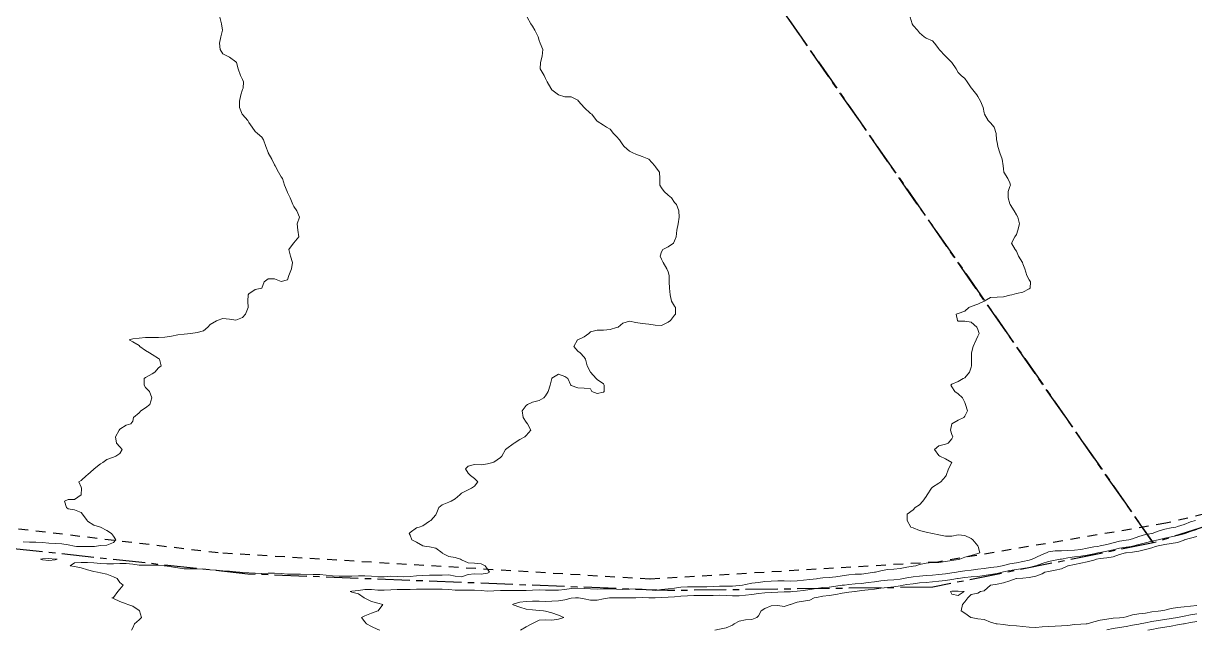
# Model space of a CAD drawing. Header units: centimetres. Extents: x 0 to 642158, y -847 to 649707.
# Drawn here: x 616672.3 to 616763.1, y 619836.8 to 619883.8 of the extents above; entities that cross this region are included whole.
import ezdxf

# ---------------------------------------------------------------- set-up
doc = ezdxf.new("R2010")
doc.units = ezdxf.units.CM
doc.header["$MEASUREMENT"] = 0
doc.linetypes.add('CENTERX2', pattern=[4, 2.5, -0.5, 0.5, -0.5])
doc.linetypes.add('JIS_02_0.7', pattern=[1.35, 0.75, -0.6])
doc.layers.add('SPW_parcellaire cadastral', color=7, linetype='CENTERX2', lineweight=25, true_color=0xff0542)
doc.layers.add('WAL_parcellaire agricole', color=7, linetype='JIS_02_0.7', lineweight=25)
doc.layers.add('WAL_topographie 0.5', color=253, linetype='Continuous', lineweight=20)

msp = doc.modelspace()

# ---------------------------------------------------------------- linework, layer by layer
at = {"layer": 'SPW_parcellaire cadastral'}
for points in [[(616794.384, 619854.499), (616759.852, 619843.513), (616701.911, 619926.767), (616723.426, 619939.929), (616794.384, 619854.499)], [(616623.295, 619879.226), (616701.911, 619926.767), (616759.852, 619843.513), (616742.762, 619840.084), (616722.215, 619839.821), (616689.668, 619841.104), (616638.833, 619846.604), (616623.295, 619879.226)]]:
    msp.add_lwpolyline(points, dxfattribs=at)
at = {"layer": 'WAL_parcellaire agricole'}
msp.add_lwpolyline([(616872.99, 619891.386), (616829.993, 619869.882), (616799.495, 619856.378), (616776.996, 619848.876), (616760.83, 619845.041), (616743.164, 619842.039), (616720.831, 619840.703), (616687.385, 619842.743), (616662.664, 619845.696), (616649.998, 619847.736), (616646.705, 619847.078), (616643.831, 619847.527), (616567.653, 619947.684), (616545.483, 619980.848), (616593.478, 620018.353), (616651.472, 620062.359)], dxfattribs=at)
at = {"layer": 'WAL_topographie 0.5'}
for points in [[(616687.5, 619884.25), (616687.637, 619883.75), (616687.702, 619883.25), (616687.589, 619882.75), (616687.486, 619882.25), (616687.523, 619881.75), (616687.75, 619881.409), (616688.1, 619881.25), (616688.25, 619881.167), (616688.75, 619880.8), (616688.786, 619880.75), (616688.933, 619880.25), (616689.115, 619879.75), (616689.25, 619879.432), (616689.341, 619879.25), (616689.313, 619878.75), (616689.25, 619878.659), (616689.128, 619878.25), (616689.02, 619877.75), (616689.021, 619877.25), (616689.232, 619876.75), (616689.25, 619876.721), (616689.684, 619876.25), (616689.75, 619876.094), (616690, 619875.75), (616690.25, 619875.406), (616690.417, 619875.25), (616690.75, 619874.956), (616690.88, 619874.75), (616691.083, 619874.25), (616691.25, 619873.783), (616691.264, 619873.75), (616691.537, 619873.25), (616691.75, 619872.815), (616691.782, 619872.75), (616692.048, 619872.25), (616692.25, 619871.9), (616692.355, 619871.75), (616692.523, 619871.25), (616692.721, 619870.75), (616692.75, 619870.687), (616692.95, 619870.25), (616693.153, 619869.75), (616693.25, 619869.6), (616693.476, 619869.25), (616693.685, 619868.75), (616693.511, 619868.25), (616693.546, 619867.75), (616693.619, 619867.25), (616693.25, 619866.783), (616693.225, 619866.75), (616692.861, 619866.25), (616692.977, 619865.75), (616693.125, 619865.25), (616693.06, 619864.75), (616692.85, 619864.25), (616692.75, 619863.917), (616692.25, 619863.781), (616691.75, 619863.979), (616691.25, 619863.987), (616690.95, 619863.75), (616690.75, 619863.25), (616690.75, 619863.25), (616690.25, 619863.146), (616689.75, 619862.83), (616689.699, 619862.75), (616689.663, 619862.25), (616689.697, 619861.75), (616689.486, 619861.25), (616689.25, 619860.976), (616688.75, 619860.783), (616688.25, 619860.865), (616687.75, 619860.91), (616687.306, 619860.75), (616687.25, 619860.73), (616686.75, 619860.446), (616686.57, 619860.25), (616686.25, 619859.964), (616685.75, 619859.818), (616685.25, 619859.75), (616685.25, 619859.75), (616684.75, 619859.703), (616684.25, 619859.631), (616683.75, 619859.533), (616683.25, 619859.47), (616682.75, 619859.433), (616682.25, 619859.448), (616681.75, 619859.442), (616681.25, 619859.375), (616680.75, 619859.331), (616680.481, 619859.25), (616680.75, 619859.11), (616681.25, 619858.821), (616681.292, 619858.75), (616681.75, 619858.417), (616682.055, 619858.25), (616682.25, 619858.125), (616682.75, 619857.804), (616682.818, 619857.75), (616682.95, 619857.25), (616682.75, 619857.083), (616682.464, 619856.75), (616682.25, 619856.614), (616681.75, 619856.333), (616681.636, 619856.25), (616681.629, 619855.75), (616681.75, 619855.566), (616682.05, 619855.25), (616682.232, 619854.75), (616682.083, 619854.25), (616681.75, 619853.987), (616681.39, 619853.75), (616681.25, 619853.604), (616680.825, 619853.25), (616680.75, 619852.95), (616680.607, 619852.75), (616680.25, 619852.641), (616679.75, 619852.344), (616679.702, 619852.25), (616679.422, 619851.75), (616679.5, 619851.25), (616679.75, 619850.956), (616679.934, 619850.75), (616679.75, 619850.458), (616679.438, 619850.25), (616679.25, 619850.171), (616678.75, 619849.972), (616678.442, 619849.75), (616678.25, 619849.654), (616677.773, 619849.25), (616677.75, 619849.236), (616677.25, 619848.792), (616677.171, 619848.75), (616676.75, 619848.35), (616676.583, 619848.25), (616676.75, 619847.85), (616676.77, 619847.75), (616676.75, 619847.25), (616676.75, 619847.25), (616676.25, 619846.875), (616675.75, 619846.875), (616675.458, 619846.75), (616675.62, 619846.25), (616675.75, 619846.158), (616676.25, 619846.083), (616676.75, 619845.871), (616676.847, 619845.75), (616677.215, 619845.25), (616677.25, 619845.215), (616677.75, 619844.901), (616678.25, 619844.75), (616678.25, 619844.75), (616678.75, 619844.493), (616679.104, 619844.25), (616679.25, 619844.044), (616679.435, 619843.75), (616679.25, 619843.55), (616678.75, 619843.331), (616678.25, 619843.328), (616677.8, 619843.25), (616677.75, 619843.248), (616677.25, 619843.232), (616676.75, 619843.234), (616676.406, 619843.25), (616676.25, 619843.267), (616675.75, 619843.376), (616675.25, 619843.451), (616674.75, 619843.474), (616674.25, 619843.505), (616673.75, 619843.558), (616673.25, 619843.574), (616672.75, 619843.572), (616672.25, 619843.595)], [(616711.324, 619884.25), (616711.613, 619883.75), (616711.75, 619883.573), (616711.917, 619883.25), (616712.17, 619882.75), (616712.25, 619882.464), (616712.344, 619882.25), (616712.536, 619881.75), (616712.5, 619881.25), (616712.361, 619880.75), (616712.333, 619880.25), (616712.643, 619879.75), (616712.75, 619879.5), (616712.886, 619879.25), (616713.156, 619878.75), (616713.25, 619878.625), (616713.75, 619878.25), (616713.75, 619878.25), (616714.25, 619878.083), (616714.75, 619878.096), (616715.25, 619877.841), (616715.309, 619877.75), (616715.75, 619877.25), (616715.75, 619877.25), (616716.25, 619876.798), (616716.333, 619876.75), (616716.708, 619876.25), (616716.75, 619876.204), (616717.25, 619875.9), (616717.481, 619875.75), (616717.75, 619875.591), (616718.009, 619875.25), (616718.25, 619875.009), (616718.477, 619874.75), (616718.75, 619874.375), (616718.85, 619874.25), (616719.25, 619873.875), (616719.516, 619873.75), (616719.75, 619873.65), (616720.25, 619873.464), (616720.75, 619873.25), (616720.75, 619873.25), (616721.221, 619872.75), (616721.25, 619872.694), (616721.583, 619872.25), (616721.625, 619871.75), (616721.622, 619871.25), (616721.75, 619871.023), (616721.938, 619870.75), (616722.25, 619870.464), (616722.518, 619870.25), (616722.75, 619869.908), (616722.9, 619869.75), (616723.089, 619869.25), (616723.109, 619868.75), (616723.028, 619868.25), (616722.923, 619867.75), (616722.879, 619867.25), (616722.75, 619866.917), (616722.67, 619866.75), (616722.25, 619866.466), (616721.85, 619866.25), (616721.75, 619866.068), (616721.633, 619865.75), (616721.75, 619865.5), (616721.875, 619865.25), (616722.161, 619864.75), (616722.25, 619864.522), (616722.333, 619864.25), (616722.342, 619863.75), (616722.372, 619863.25), (616722.409, 619862.75), (616722.508, 619862.25), (616722.75, 619861.855), (616722.817, 619861.75), (616722.821, 619861.25), (616722.75, 619861.159), (616722.429, 619860.75), (616722.25, 619860.615), (616721.75, 619860.375), (616721.25, 619860.383), (616720.75, 619860.481), (616720.25, 619860.523), (616719.75, 619860.607), (616719.25, 619860.703), (616718.75, 619860.55), (616718.375, 619860.25), (616718.25, 619860.205), (616717.75, 619860.06), (616717.25, 619859.997), (616716.75, 619860.011), (616716.25, 619859.875), (616716.096, 619859.75), (616715.75, 619859.5), (616715.25, 619859.259), (616715.227, 619859.25), (616714.946, 619858.75), (616715.25, 619858.381), (616715.427, 619858.25), (616715.75, 619857.906), (616715.85, 619857.75), (616715.991, 619857.25), (616716.25, 619856.75), (616716.25, 619856.75), (616716.666, 619856.25), (616716.75, 619856.194), (616717.25, 619855.857), (616717.298, 619855.75), (616717.293, 619855.25), (616717.25, 619855.196), (616716.75, 619855.109), (616716.341, 619855.25), (616716.25, 619855.45), (616715.75, 619855.519), (616715.25, 619855.528), (616714.75, 619855.724), (616714.717, 619855.75), (616714.472, 619856.25), (616714.25, 619856.404), (616713.75, 619856.607), (616713.25, 619856.286), (616713.229, 619856.25), (616713.12, 619855.75), (616712.947, 619855.25), (616712.75, 619854.924), (616712.617, 619854.75), (616712.25, 619854.56), (616711.75, 619854.419), (616711.367, 619854.25), (616711.25, 619854.155), (616710.931, 619853.75), (616711.028, 619853.25), (616711.25, 619852.88), (616711.367, 619852.75), (616711.625, 619852.25), (616711.25, 619851.841), (616711.159, 619851.75), (616710.75, 619851.525), (616710.31, 619851.25), (616710.25, 619851.187), (616709.75, 619850.83), (616709.655, 619850.75), (616709.37, 619850.25), (616709.25, 619850.143), (616708.75, 619849.782), (616708.659, 619849.75), (616708.25, 619849.643), (616707.75, 619849.562), (616707.25, 619849.583), (616706.75, 619849.476), (616706.556, 619849.25), (616706.75, 619848.917), (616706.944, 619848.75), (616707.25, 619848.5), (616707.512, 619848.25), (616707.25, 619847.906), (616707.023, 619847.75), (616706.75, 619847.643), (616706.25, 619847.38), (616706.107, 619847.25), (616705.75, 619846.937), (616705.429, 619846.75), (616705.25, 619846.682), (616704.75, 619846.469), (616704.47, 619846.25), (616704.273, 619845.75), (616704.25, 619845.704), (616703.865, 619845.25), (616703.75, 619845.192), (616703.25, 619844.83), (616702.964, 619844.75), (616702.75, 619844.679), (616702.25, 619844.333), (616702.194, 619844.25), (616702.25, 619844.107), (616702.389, 619843.75), (616702.75, 619843.574), (616703.25, 619843.293), (616703.5, 619843.25), (616703.75, 619843.203), (616704.25, 619843.109), (616704.729, 619842.75), (616704.75, 619842.731), (616705.25, 619842.46), (616705.75, 619842.375), (616706.159, 619842.25), (616706.25, 619842.214), (616706.75, 619841.977), (616707.25, 619841.945), (616707.75, 619841.909), (616708.068, 619841.75), (616708.25, 619841.483), (616708.396, 619841.25), (616708.25, 619841.186), (616707.75, 619841.098), (616707.25, 619841.125), (616706.75, 619841.081), (616706.25, 619840.896), (616705.75, 619840.93), (616705.25, 619841.032), (616704.75, 619841.026), (616704.25, 619841.009), (616703.75, 619841.009), (616703.25, 619840.99), (616702.75, 619840.97), (616702.25, 619840.927), (616701.75, 619840.891), (616701.25, 619840.923), (616700.75, 619840.929), (616700.25, 619840.898), (616699.75, 619840.901), (616699.25, 619840.944), (616698.75, 619840.975), (616698.25, 619840.962), (616697.75, 619840.936), (616697.25, 619840.935), (616696.75, 619840.951), (616696.25, 619840.968), (616695.75, 619841.013), (616695.25, 619841.066), (616694.75, 619841.068), (616694.25, 619841.054), (616693.75, 619841.088), (616693.25, 619841.106), (616692.75, 619841.103), (616692.25, 619841.147), (616691.75, 619841.179), (616691.25, 619841.164), (616690.75, 619841.158), (616690.25, 619841.185), (616689.75, 619841.204), (616689.25, 619841.225), (616689.048, 619841.25), (616688.75, 619841.287), (616688.25, 619841.336), (616687.75, 619841.36), (616687.25, 619841.396), (616686.75, 619841.438), (616686.25, 619841.477), (616685.75, 619841.499), (616685.25, 619841.499), (616684.75, 619841.518), (616684.25, 619841.58), (616683.75, 619841.663), (616683.25, 619841.743), (616683.185, 619841.75), (616682.75, 619841.783), (616682.25, 619841.795), (616681.75, 619841.791), (616681.25, 619841.805), (616680.75, 619841.871), (616680.25, 619841.931), (616679.75, 619841.924), (616679.25, 619841.892), (616678.75, 619841.891), (616678.25, 619841.93), (616677.75, 619841.983), (616677.25, 619842.003), (616676.75, 619841.991), (616676.25, 619841.962), (616675.895, 619841.75), (616676.25, 619841.688), (616676.75, 619841.594), (616677.25, 619841.445), (616677.75, 619841.308), (616678.019, 619841.25), (616678.25, 619841.212), (616678.75, 619841.088), (616679.25, 619840.898), (616679.539, 619840.75), (616679.75, 619840.453), (616680.005, 619840.25), (616679.75, 619839.942), (616679.587, 619839.75), (616679.25, 619839.294), (616679.125, 619839.25), (616679.25, 619839.219), (616679.75, 619838.98), (616680.25, 619838.8), (616680.381, 619838.75), (616680.75, 619838.617), (616681.25, 619838.275), (616681.28, 619838.25), (616681.421, 619837.75), (616681.25, 619837.566), (616680.897, 619837.25), (616680.75, 619836.938), (616680.662, 619836.75)], [(616741.019, 619884.25), (616741.164, 619883.75), (616741.25, 619883.618), (616741.583, 619883.25), (616741.75, 619883.044), (616742.107, 619882.75), (616742.25, 619882.645), (616742.75, 619882.417), (616742.9, 619882.25), (616743.25, 619881.812), (616743.276, 619881.75), (616743.75, 619881.25), (616743.75, 619881.25), (616744.25, 619880.75), (616744.25, 619880.75), (616744.575, 619880.25), (616744.75, 619879.981), (616744.964, 619879.75), (616745.25, 619879.515), (616745.446, 619879.25), (616745.75, 619878.783), (616745.783, 619878.75), (616746.175, 619878.25), (616746.25, 619878.125), (616746.475, 619877.75), (616746.67, 619877.25), (616746.75, 619876.85), (616746.778, 619876.75), (616747.058, 619876.25), (616747.25, 619876.078), (616747.521, 619875.75), (616747.683, 619875.25), (616747.709, 619874.75), (616747.75, 619874.562), (616747.806, 619874.25), (616747.974, 619873.75), (616748.157, 619873.25), (616748.23, 619872.75), (616748.25, 619872.5), (616748.271, 619872.25), (616748.596, 619871.75), (616748.75, 619871.417), (616748.796, 619871.25), (616748.75, 619871.139), (616748.62, 619870.75), (616748.618, 619870.25), (616748.75, 619869.796), (616748.769, 619869.75), (616749.067, 619869.25), (616749.25, 619868.945), (616749.356, 619868.75), (616749.48, 619868.25), (616749.359, 619867.75), (616749.25, 619867.432), (616749.132, 619867.25), (616748.875, 619866.75), (616749.159, 619866.25), (616749.25, 619866.125), (616749.426, 619865.75), (616749.719, 619865.25), (616749.75, 619865.15), (616749.917, 619864.75), (616750.05, 619864.25), (616750.25, 619863.917), (616750.355, 619863.75), (616750.311, 619863.25), (616750.25, 619863.202), (616749.75, 619862.939), (616749.25, 619862.845), (616748.906, 619862.75), (616748.75, 619862.721), (616748.25, 619862.594), (616747.75, 619862.569), (616747.25, 619862.529), (616746.75, 619862.25), (616746.75, 619862.25), (616746.25, 619862.012), (616745.75, 619861.831), (616745.574, 619861.75), (616745.25, 619861.482), (616744.75, 619861.295), (616744.594, 619861.25), (616744.675, 619860.75), (616744.75, 619860.706), (616745.25, 619860.708), (616745.75, 619860.631), (616746.194, 619860.25), (616746.25, 619860.068), (616746.371, 619859.75), (616746.25, 619859.544), (616746.141, 619859.25), (616745.898, 619858.75), (616745.774, 619858.25), (616745.761, 619857.75), (616745.771, 619857.25), (616745.75, 619857.15), (616745.629, 619856.75), (616745.25, 619856.319), (616745.132, 619856.25), (616744.75, 619856.033), (616744.25, 619855.81), (616744.167, 619855.75), (616744.25, 619855.625), (616744.475, 619855.25), (616744.75, 619855.078), (616745.068, 619854.75), (616745.25, 619854.397), (616745.311, 619854.25), (616745.455, 619853.75), (616745.25, 619853.329), (616745.167, 619853.25), (616744.75, 619853.029), (616744.25, 619852.75), (616744.25, 619852.75), (616744.139, 619852.25), (616744.25, 619851.917), (616744.318, 619851.75), (616744.25, 619851.583), (616743.95, 619851.25), (616743.75, 619851.159), (616743.25, 619851.041), (616742.9, 619850.75), (616743.25, 619850.283), (616743.313, 619850.25), (616743.75, 619850.044), (616744.25, 619849.75), (616744.25, 619849.75), (616744.25, 619849.75), (616744, 619849.25), (616743.796, 619848.75), (616743.75, 619848.659), (616743.404, 619848.25), (616743.25, 619848.159), (616742.75, 619847.845), (616742.673, 619847.75), (616742.328, 619847.25), (616742.25, 619847.118), (616742, 619846.75), (616741.75, 619846.481), (616741.417, 619846.25), (616741.25, 619846.083), (616740.788, 619845.75), (616740.778, 619845.25), (616741.058, 619844.75), (616741.25, 619844.676), (616741.75, 619844.488), (616742.25, 619844.355), (616742.75, 619844.25), (616742.75, 619844.25), (616743.25, 619844.138), (616743.75, 619844.039), (616744.25, 619844.05), (616744.75, 619844.143), (616745.25, 619844.08), (616745.75, 619843.85), (616745.882, 619843.75), (616746.25, 619843.287), (616746.282, 619843.25), (616746.411, 619842.75), (616746.25, 619842.693), (616745.75, 619842.55), (616745.25, 619842.421), (616744.868, 619842.25), (616744.75, 619842.235), (616744.25, 619842.156), (616743.75, 619842.068), (616743.25, 619842.006), (616742.75, 619842.01), (616742.25, 619841.955), (616741.75, 619841.839), (616741.444, 619841.75), (616741.25, 619841.729), (616740.75, 619841.648), (616740.25, 619841.538), (616739.75, 619841.472), (616739.25, 619841.446), (616738.75, 619841.359), (616738.329, 619841.25), (616738.25, 619841.24), (616737.75, 619841.169), (616737.25, 619841.106), (616736.75, 619841.084), (616736.25, 619841.045), (616735.75, 619840.971), (616735.25, 619840.895), (616734.75, 619840.836), (616734.25, 619840.8), (616733.844, 619840.75), (616733.75, 619840.744), (616733.25, 619840.687), (616732.75, 619840.622), (616732.25, 619840.578), (616731.75, 619840.563), (616731.25, 619840.567), (616730.75, 619840.569), (616730.25, 619840.557), (616729.75, 619840.523), (616729.25, 619840.463), (616728.75, 619840.39), (616728.25, 619840.306), (616728.01, 619840.25), (616727.75, 619840.211), (616727.25, 619840.162), (616726.75, 619840.159), (616726.25, 619840.156), (616725.75, 619840.138), (616725.25, 619840.123), (616724.75, 619840.115), (616724.25, 619840.107), (616723.75, 619840.112), (616723.25, 619840.086), (616722.75, 619840.014), (616722.25, 619839.967), (616721.75, 619839.898), (616721.25, 619839.832), (616720.75, 619839.878), (616720.25, 619839.938), (616719.75, 619839.948), (616719.25, 619839.927), (616718.75, 619839.91), (616718.25, 619839.923), (616717.75, 619839.951), (616717.25, 619839.952), (616716.75, 619839.944), (616716.25, 619839.955), (616715.75, 619839.983), (616715.25, 619840.011), (616714.75, 619839.991), (616714.25, 619839.92), (616713.75, 619839.869), (616713.25, 619839.861), (616712.75, 619839.868), (616712.25, 619839.883), (616711.75, 619839.862), (616711.25, 619839.826), (616710.75, 619839.834), (616710.25, 619839.839), (616709.75, 619839.824), (616709.25, 619839.819), (616708.75, 619839.794), (616708.25, 619839.767), (616707.75, 619839.819), (616707.25, 619839.863), (616706.75, 619839.846), (616706.25, 619839.846), (616705.75, 619839.865), (616705.25, 619839.897), (616704.75, 619839.933), (616704.25, 619839.946), (616703.75, 619839.94), (616703.25, 619839.934), (616702.75, 619839.93), (616702.25, 619839.917), (616701.75, 619839.904), (616701.25, 619839.898), (616700.75, 619839.891), (616700.25, 619839.866), (616699.75, 619839.857), (616699.25, 619839.904), (616698.75, 619839.91), (616698.25, 619839.822), (616697.75, 619839.769), (616697.609, 619839.75), (616697.75, 619839.701), (616698.25, 619839.57), (616698.706, 619839.25), (616698.75, 619839.224), (616699.25, 619838.98), (616699.75, 619838.839), (616700.13, 619838.75), (616699.786, 619838.25), (616699.75, 619838.242), (616699.25, 619838.063), (616698.75, 619837.862), (616698.491, 619837.75), (616698.75, 619837.409), (616698.867, 619837.25), (616699.25, 619837.029), (616699.75, 619836.82), (616699.909, 619836.75)], [(616763.147, 619845.25), (616762.75, 619845.148), (616762.25, 619844.957), (616761.75, 619844.795), (616761.602, 619844.75), (616761.25, 619844.693), (616760.75, 619844.577), (616760.25, 619844.425), (616759.772, 619844.25), (616759.75, 619844.246), (616759.25, 619844.167), (616758.75, 619844.02), (616758.25, 619843.827), (616757.961, 619843.75), (616757.75, 619843.721), (616757.25, 619843.65), (616756.75, 619843.519), (616756.25, 619843.393), (616755.75, 619843.297), (616755.553, 619843.25), (616755.25, 619843.208), (616754.75, 619843.119), (616754.25, 619843.018), (616753.75, 619842.951), (616753.25, 619842.923), (616752.75, 619842.91), (616752.25, 619842.914), (616751.75, 619842.835), (616751.574, 619842.75), (616751.25, 619842.627), (616750.75, 619842.385), (616750.465, 619842.25), (616750.25, 619842.183), (616749.75, 619842.067), (616749.25, 619841.981), (616748.75, 619841.898), (616748.25, 619841.777), (616748.153, 619841.75), (616747.75, 619841.672), (616747.25, 619841.602), (616746.75, 619841.546), (616746.25, 619841.478), (616745.75, 619841.418), (616745.25, 619841.363), (616744.75, 619841.276), (616744.616, 619841.25), (616744.25, 619841.198), (616743.75, 619841.125), (616743.25, 619841.063), (616742.75, 619841.027), (616742.25, 619840.989), (616741.75, 619840.944), (616741.25, 619840.889), (616740.75, 619840.802), (616740.494, 619840.75), (616740.25, 619840.712), (616739.75, 619840.669), (616739.25, 619840.639), (616738.75, 619840.583), (616738.25, 619840.51), (616737.75, 619840.441), (616737.25, 619840.384), (616736.75, 619840.335), (616736.25, 619840.288), (616735.917, 619840.25), (616735.75, 619840.233), (616735.25, 619840.165), (616734.75, 619840.099), (616734.25, 619840.054), (616733.75, 619839.997), (616733.25, 619839.906), (616732.75, 619839.829), (616732.25, 619839.784), (616731.86, 619839.75), (616731.75, 619839.739), (616731.25, 619839.719), (616730.75, 619839.703), (616730.25, 619839.663), (616729.75, 619839.646), (616729.25, 619839.606), (616728.75, 619839.522), (616728.25, 619839.459), (616727.75, 619839.426), (616727.25, 619839.421), (616726.75, 619839.447), (616726.25, 619839.456), (616725.75, 619839.446), (616725.25, 619839.446), (616724.75, 619839.449), (616724.25, 619839.439), (616723.75, 619839.423), (616723.25, 619839.393), (616722.75, 619839.346), (616722.25, 619839.321), (616721.75, 619839.288), (616721.25, 619839.251), (616720.75, 619839.27), (616720.25, 619839.291), (616719.75, 619839.27), (616719.25, 619839.259), (616718.75, 619839.266), (616718.25, 619839.266), (616717.75, 619839.252), (616717.718, 619839.25), (616717.25, 619839.173), (616716.75, 619839.084), (616716.25, 619839.089), (616715.75, 619839.179), (616715.318, 619839.25), (616715.25, 619839.255), (616715.071, 619839.25), (616714.75, 619839.229), (616714.25, 619839.107), (616713.75, 619839.022), (616713.25, 619838.993), (616712.75, 619838.981), (616712.25, 619838.992), (616711.75, 619838.999), (616711.25, 619838.972), (616710.75, 619838.916), (616710.25, 619838.773), (616710.189, 619838.75), (616710.25, 619838.729), (616710.75, 619838.537), (616711.25, 619838.385), (616711.75, 619838.326), (616712.25, 619838.277), (616712.607, 619838.25), (616712.75, 619838.227), (616713.25, 619838.093), (616713.75, 619837.922), (616714.179, 619837.75), (616713.75, 619837.6), (616713.25, 619837.526), (616712.75, 619837.553), (616712.25, 619837.532), (616711.75, 619837.278), (616711.687, 619837.25), (616711.25, 619837.009), (616710.821, 619836.75)], [(616763.25, 619844.55), (616762.75, 619844.39), (616762.331, 619844.25), (616762.25, 619844.227), (616761.75, 619844.101), (616761.25, 619843.984), (616760.75, 619843.88), (616760.25, 619843.755), (616760.232, 619843.75), (616759.75, 619843.641), (616759.25, 619843.528), (616758.75, 619843.395), (616758.25, 619843.267), (616758.143, 619843.25), (616757.75, 619843.198), (616757.25, 619843.115), (616756.75, 619842.979), (616756.25, 619842.872), (616755.75, 619842.788), (616755.575, 619842.75), (616755.25, 619842.681), (616754.75, 619842.58), (616754.25, 619842.496), (616753.75, 619842.432), (616753.25, 619842.355), (616752.75, 619842.266), (616752.641, 619842.25), (616752.25, 619842.189), (616751.75, 619842.08), (616751.25, 619841.923), (616750.75, 619841.753), (616750.74, 619841.75), (616750.25, 619841.615), (616749.75, 619841.529), (616749.25, 619841.459), (616748.75, 619841.376), (616748.25, 619841.272), (616748.146, 619841.25), (616747.75, 619841.154), (616747.25, 619841.066), (616746.75, 619840.988), (616746.25, 619840.924), (616745.75, 619840.885), (616745.25, 619840.831), (616744.75, 619840.758), (616744.692, 619840.75), (616744.25, 619840.682), (616743.75, 619840.617), (616743.25, 619840.561), (616742.75, 619840.509), (616742.25, 619840.458), (616741.75, 619840.412), (616741.25, 619840.358), (616740.75, 619840.289), (616740.478, 619840.25), (616740.25, 619840.202), (616739.75, 619840.12), (616739.25, 619840.067), (616738.75, 619840.005), (616738.25, 619839.935), (616737.75, 619839.882), (616737.25, 619839.82), (616736.75, 619839.752), (616736.721, 619839.75), (616736.25, 619839.691), (616735.75, 619839.621), (616735.25, 619839.514), (616734.75, 619839.438), (616734.25, 619839.391), (616733.75, 619839.294), (616733.576, 619839.25), (616733.25, 619839.075), (616732.75, 619839.003), (616732.25, 619838.92), (616731.75, 619838.753), (616731.724, 619838.75), (616731.25, 619838.585), (616730.75, 619838.663), (616730.25, 619838.638), (616729.75, 619838.443), (616729.48, 619838.25), (616729.25, 619837.873), (616729.123, 619837.75), (616728.75, 619837.58), (616728.25, 619837.553), (616727.75, 619837.444), (616727.38, 619837.25), (616727.25, 619837.155), (616726.75, 619836.933), (616726.25, 619836.822), (616725.868, 619836.75)], [(616763.25, 619844.017), (616762.75, 619843.883), (616762.266, 619843.75), (616762.25, 619843.743), (616761.75, 619843.561), (616761.25, 619843.46), (616760.75, 619843.39), (616760.25, 619843.299), (616760.042, 619843.25), (616759.75, 619843.139), (616759.25, 619842.996), (616758.75, 619842.876), (616758.25, 619842.789), (616757.75, 619842.757), (616757.706, 619842.75), (616757.25, 619842.622), (616756.75, 619842.444), (616756.25, 619842.36), (616755.75, 619842.298), (616755.474, 619842.25), (616755.25, 619842.175), (616754.75, 619842.041), (616754.25, 619841.945), (616753.75, 619841.852), (616753.262, 619841.75), (616753.25, 619841.742), (616752.75, 619841.518), (616752.25, 619841.403), (616751.75, 619841.308), (616751.461, 619841.25), (616751.25, 619841.133), (616750.75, 619840.941), (616750.25, 619840.844), (616749.75, 619840.791), (616749.25, 619840.753), (616749.224, 619840.75), (616748.75, 619840.567), (616748.25, 619840.414), (616747.75, 619840.33), (616747.261, 619840.25), (616747.25, 619840.239), (616746.75, 619839.805), (616746.469, 619839.75), (616746.25, 619839.62), (616745.75, 619839.523), (616745.5, 619839.25), (616745.25, 619838.95), (616745.068, 619838.75), (616744.958, 619838.25), (616745.25, 619838.083), (616745.717, 619837.75), (616745.75, 619837.736), (616746.25, 619837.639), (616746.75, 619837.573), (616747.25, 619837.383), (616747.694, 619837.25), (616747.75, 619837.237), (616748.25, 619837.192), (616748.75, 619837.117), (616749.25, 619837.081), (616749.75, 619837.043), (616750.25, 619836.988), (616750.75, 619836.973), (616751.25, 619837.004), (616751.75, 619837.048), (616752.25, 619837.074), (616752.75, 619837.08), (616753.25, 619837.119), (616753.75, 619837.19), (616754.25, 619837.23), (616754.671, 619837.25), (616754.75, 619837.259), (616755.25, 619837.393), (616755.75, 619837.528), (616756.25, 619837.615), (616756.75, 619837.676), (616757.25, 619837.716), (616757.536, 619837.75), (616757.75, 619837.801), (616758.25, 619837.937), (616758.75, 619838.011), (616759.25, 619838.085), (616759.75, 619838.17), (616760.25, 619838.228), (616760.45, 619838.25), (616760.75, 619838.314), (616761.25, 619838.429), (616761.75, 619838.509), (616762.25, 619838.567), (616762.75, 619838.628), (616763.25, 619838.68)], [(616674.75, 619842.206), (616674.904, 619842.25), (616674.75, 619842.264), (616674.25, 619842.299), (616673.75, 619842.275), (616673.607, 619842.25), (616673.75, 619842.22), (616674.25, 619842.165), (616674.75, 619842.206)], [(616744.75, 619839.45), (616745.2, 619839.75), (616744.75, 619839.774), (616744.25, 619839.769), (616744.145, 619839.75), (616744.25, 619839.546), (616744.75, 619839.45)], [(616756.25, 619836.777), (616756.75, 619836.883), (616757.25, 619836.962), (616757.75, 619837.038), (616758.25, 619837.139), (616758.75, 619837.232), (616758.856, 619837.25), (616759.25, 619837.322), (616759.75, 619837.425), (616760.25, 619837.51), (616760.75, 619837.58), (616761.25, 619837.665), (616761.75, 619837.75), (616761.75, 619837.75), (616762.25, 619837.837), (616762.75, 619837.939), (616763.25, 619838.026)], [(616759.429, 619836.75), (616759.75, 619836.814), (616760.25, 619836.908), (616760.75, 619836.99), (616761.25, 619837.073), (616761.75, 619837.162), (616762.205, 619837.25), (616762.25, 619837.257), (616762.75, 619837.342), (616763.25, 619837.427)]]:
    msp.add_lwpolyline(points, dxfattribs=at)

doc.saveas('drawing.dxf')
